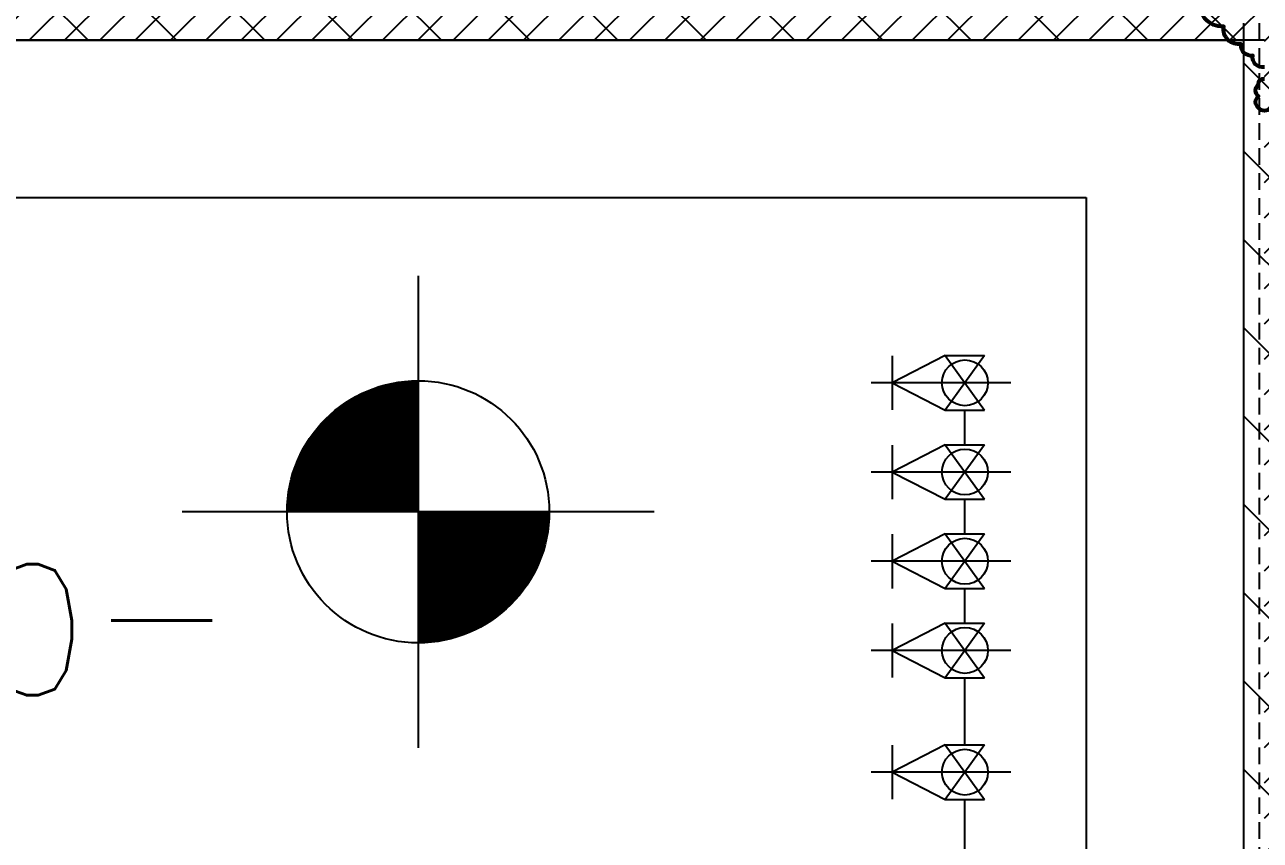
# Model space of a CAD drawing. Header units: millimetres. Extents: x 1478096 to 1808313, y 619971 to 762366.
# Drawn here: x 1522531 to 1524887, y 667301 to 668856 of the extents above; entities that cross this region are included whole.
import ezdxf

# ---------------------------------------------------------------- set-up
doc = ezdxf.new("R2010")
doc.units = ezdxf.units.MM
doc.header["$LTSCALE"] = 10
doc.linetypes.add('HIDDEN2', pattern=[4.7625, 3.175, -1.5875])
for name, color, linetype in [('0_Estructura', 251, 'Continuous'), ('A-HATCH-BLOQUE', 241, 'Continuous'), ('COSTAN-EXH-COTAS', 7, 'Continuous'), ('DC-ARQ-0 TEXTOS', 7, 'Continuous'), ('DC-ARQ-CHAPA', 7, 'Continuous'), ('DC-ARQ-EQUIP. FIJO', 41, 'Continuous'), ('DC-ARQ-MURO BLOQUE', 181, 'Continuous')]:
    doc.layers.add(name, color=color, linetype=linetype)
doc.styles.add('ROMANS', font='romans')

# ---------------------------------------------------------------- blocks, each defined once
blk = doc.blocks.new('NIVEL-PL')
for p, q in [((0, -0.45), (0, 0.45)), ((-0.45, 0), (0.45, 0))]:
    blk.add_line(p, q)
at = {"const_width": 0.25}
for points in [[(0, 0.125, 0.414214), (-0.125, 0, 0.414214)], [(0, -0.125, 0.414214), (0.125, 0, 0.414214)]]:
    blk.add_lwpolyline(points, format="xyb", dxfattribs=at)
blk.add_circle((0, 0), 0.25)
at = {"style": 'ROMANS'}
blk.add_attdef('NIVEL', (0.35, 0.1), '', height=0.25, dxfattribs=at)

msp = doc.modelspace()

# ---------------------------------------------------------------- hatches: boundary and pattern name
at = {"layer": '0_Estructura'}
h = msp.add_hatch(dxfattribs=at)
h.set_pattern_fill('ANSI31', color=256, scale=37.5, angle=90, style=0)
h.set_pattern_definition([(135, (939091.97, 2624147.77), (-84.189901, -84.189901), [])])
h.paths.add_polyline_path([(1516295.045, 663826.47), (1525055.046, 663826.47), (1525055.046, 665324.185), (1524889.541, 665324.185), (1524889.541, 665824.185), (1524855.046, 665824.185), (1524855.046, 664026.47), (1516495.045, 664026.47), (1516495.046, 665824.185), (1516295.046, 665824.185)])
h.paths.add_polyline_path([(1516295.046, 665824.185), (1516495.046, 665824.185), (1516495.048, 668826.47), (1517495.048, 668826.47), (1517495.048, 672926.47), (1524855.046, 672926.47), (1524855.046, 665824.185), (1524889.541, 665824.185), (1524889.541, 666324.185), (1525055.046, 666324.185), (1525055.046, 673126.47), (1525055.046, 674325.343), (1524889.541, 674325.343), (1524889.541, 674825.343), (1524855.046, 674825.343), (1524855.046, 673126.47), (1517295.048, 673126.47), (1517295.048, 669026.47), (1516295.048, 669026.47)])
h.paths.add_polyline_path([(1522092.046, 675726.47), (1524855.046, 675726.47), (1524855.046, 675926.47), (1522092.046, 675926.47)], flags=17)
h.paths.add_polyline_path([(1524855.046, 679116.47), (1522092.046, 679116.47), (1522092.046, 678926.47), (1524855.046, 678926.47), (1524855.046, 674825.343), (1524889.541, 674825.343), (1524889.541, 675325.343), (1525055.046, 675325.343), (1525055.046, 680527.061), (1522092.045, 680527.061), (1522092.065, 680326.745), (1524855.046, 680327.033)])
h = msp.add_hatch(dxfattribs=at)
h.set_pattern_fill('ANSI31', color=256, scale=37.5, angle=-90, style=0)
h.set_pattern_definition([(315, (3472020.16, 1376323.13), (84.189901, 84.189901), [])])
h.paths.add_polyline_path([(1517495.048, 668826.47), (1524855.046, 668826.47), (1524855.046, 669026.47), (1517495.048, 669026.47)])
at = {"layer": 'A-HATCH-BLOQUE'}
h = msp.add_hatch(dxfattribs=at)
h.set_pattern_fill('ANSI31', color=256, scale=15, angle=180)
h.set_pattern_definition([(225, (3172020.15, 1376323.114), (33.6759605, -33.6759605), [])])
h.paths.add_polyline_path([(1517495.031, 669026.451), (1517495.031, 669301.068), (1517295.033, 669301.068), (1517295.033, 669026.451), (1516295.034, 669026.451), (1516295.031, 664046.451), (1516295.031, 663826.45), (1518734.535, 663826.451), (1518734.535, 664026.451), (1516495.031, 664026.451), (1516495.031, 668826.451), (1524895.032, 668826.451), (1524895.032, 665076.451), (1523095.04, 665076.451), (1523095.04, 664026.451), (1520734.535, 664026.451), (1520734.535, 663826.451), (1523347.081, 663826.451), (1523347.081, 664026.451), (1523295.04, 664026.451), (1523295.04, 664876.451), (1524895.032, 664876.522), (1524895.032, 664026.451), (1524847.081, 664026.45), (1524847.081, 663826.45), (1525095.037, 663826.451), (1525095.037, 664026.451), (1525095.037, 669026.451), (1525095.031, 680327.041), (1532495.033, 680327.036), (1532495.033, 681907.037), (1532295.033, 681907.037), (1532295.033, 680527.036), (1529200.03, 680527.038), (1529200.03, 681842.039), (1529000.03, 681842.039), (1529000.03, 680527.038), (1525095.031, 680527.041), (1525095.031, 685037.493), (1524895.031, 685037.493), (1524895.031, 684966.129), (1524895.031, 680527.041), (1522092.03, 680527.041), (1522092.03, 680116.451), (1522292.053, 680116.451), (1522292.053, 680326.746), (1524895.032, 680327.017), (1524895.032, 679116.451), (1522092.031, 679116.451), (1522092.031, 678926.451), (1524895.032, 678926.451), (1524895.032, 675926.451), (1522092.031, 675926.451), (1522092.031, 675726.451), (1524895.032, 675726.451), (1524895.032, 673126.451), (1522092.07, 673126.451), (1522092.07, 672926.451), (1523695.032, 672926.451), (1524895.032, 672926.451), (1524895.032, 669026.451)])

# ---------------------------------------------------------------- linework, layer by layer
at = {"layer": '0_Estructura'}
for p, q in [((1516495.048, 668826.47), (1524855.046, 668826.47)), ((1524855.046, 668826.47), (1524855.046, 664026.47)), ((1516795.048, 668526.47), (1524555.046, 668526.47)), ((1524555.046, 668526.47), (1524555.046, 664326.47))]:
    msp.add_line(p, q, dxfattribs=at)
at = {"layer": 'COSTAN-EXH-COTAS', "color": 3, "linetype": 'ByBlock', "lineweight": 53}
for points in [[(1524895.141, 668775.128, -0.52056705), (1524872.994, 668797.253, -0.52056705), (1524872.994, 668797.253, -0.52056705), (1524850.847, 668819.378, -0.52056705), (1524850.847, 668819.378, -0.52056705), (1524817.627, 668852.566, -0.52056705), (1524817.627, 668852.566, -0.52056705), (1524773.333, 668907.88, -0.52056705)], [(1524906.215, 668697.689, -0.52056705), (1524884.067, 668697.689, -0.52056705), (1524884.067, 668697.689, -0.52056705), (1524884.067, 668719.814, -0.52056705), (1524884.067, 668719.814, -0.52056705), (1524884.067, 668741.94, -0.52056705), (1524884.067, 668741.94, -0.52056705), (1524895.141, 668753.002, -0.52056705)]]:
    msp.add_lwpolyline(points, format="xyb", dxfattribs=at)
at = {"layer": 'DC-ARQ-CHAPA', "linetype": 'HIDDEN2'}
for p, q in [((1524855.031, 680527.041), (1524855.031, 663826.45)), ((1524885.031, 680527.041), (1524885.031, 663826.45))]:
    msp.add_line(p, q, dxfattribs=at)
at = {"layer": 'DC-ARQ-EQUIP. FIJO'}
for p, q in [((1524286.516, 668225.203), (1524185.485, 668173.183)), ((1524185.485, 668224.574), (1524185.485, 668121.418)), ((1524361.523, 668225.203), (1524286.516, 668121.163)), ((1524286.516, 668225.203), (1524361.524, 668121.163)), ((1524286.516, 668225.203), (1524361.523, 668225.203)), ((1524411.818, 668173.183), (1524144.987, 668173.183)), ((1524185.485, 668173.183), (1524286.516, 668121.163)), ((1524286.516, 668121.163), (1524361.524, 668121.163)), ((1524286.516, 668055.066), (1524185.485, 668003.046)), ((1524185.485, 668054.437), (1524185.485, 667951.281)), ((1524361.524, 668055.066), (1524286.516, 667951.026)), ((1524286.516, 668055.066), (1524361.524, 667951.026)), ((1524286.516, 668055.066), (1524361.524, 668055.066)), ((1524411.818, 668003.046), (1524144.987, 668003.046)), ((1524185.485, 668003.046), (1524286.516, 667951.026)), ((1524286.516, 667951.026), (1524361.524, 667951.026)), ((1524286.516, 667884.929), (1524185.485, 667832.909)), ((1524185.485, 667884.3), (1524185.485, 667781.144)), ((1524361.524, 667884.929), (1524286.516, 667780.89)), ((1524286.516, 667884.929), (1524361.524, 667780.89)), ((1524286.516, 667884.929), (1524361.524, 667884.929)), ((1524411.818, 667832.91), (1524144.987, 667832.909)), ((1524185.485, 667832.909), (1524286.516, 667780.89)), ((1524286.516, 667780.89), (1524361.524, 667780.89)), ((1524286.516, 667714.793), (1524185.485, 667662.773)), ((1524185.485, 667714.164), (1524185.485, 667611.008)), ((1524361.524, 667714.793), (1524286.516, 667610.753)), ((1524286.516, 667714.793), (1524361.524, 667610.753)), ((1524286.516, 667714.793), (1524361.524, 667714.793)), ((1524411.818, 667662.773), (1524144.988, 667662.773)), ((1524185.485, 667662.773), (1524286.516, 667610.753)), ((1524286.516, 667610.753), (1524361.524, 667610.753)), ((1524286.516, 667482.641), (1524185.485, 667430.621)), ((1524185.485, 667482.011), (1524185.485, 667378.856)), ((1524361.524, 667482.641), (1524286.516, 667378.601)), ((1524286.516, 667482.641), (1524361.524, 667378.601)), ((1524286.516, 667482.641), (1524361.524, 667482.641)), ((1524411.818, 667430.621), (1524144.988, 667430.62)), ((1524185.485, 667430.621), (1524286.516, 667378.601)), ((1524286.516, 667378.601), (1524361.524, 667378.601))]:
    msp.add_line(p, q, dxfattribs=at)
at = {"layer": 'DC-ARQ-EQUIP. FIJO', "ltscale": 1.5}
for p, q in [((1524324.02, 668055.066), (1524324.02, 668121.163)), ((1524324.02, 667884.929), (1524324.02, 667951.026)), ((1524324.02, 667714.793), (1524324.02, 667780.89)), ((1524324.02, 667482.641), (1524324.02, 667610.753)), ((1524324.021, 666777.993), (1524324.02, 667378.601))]:
    msp.add_line(p, q, dxfattribs=at)
at = {"layer": 'DC-ARQ-EQUIP. FIJO'}
for centre in [(1524324.02, 668173.183), (1524324.02, 668003.046), (1524324.02, 667832.91), (1524324.02, 667662.773), (1524324.02, 667430.621)]:
    msp.add_circle(centre, 43.746, dxfattribs=at)
at = {"layer": 'DC-ARQ-MURO BLOQUE'}
msp.add_line((1524895.032, 668826.451), (1516495.031, 668826.451), dxfattribs=at)

# ---------------------------------------------------------------- block references
at = {"layer": 'DC-ARQ-0 TEXTOS', "xscale": 1000, "yscale": 1000, "zscale": 1000, "rotation": 180}
msp.add_blockref('NIVEL-PL', (1523281.309, 667927.17), dxfattribs=at).add_auto_attribs({'NIVEL': '-0.05'})

doc.saveas('drawing.dxf')
